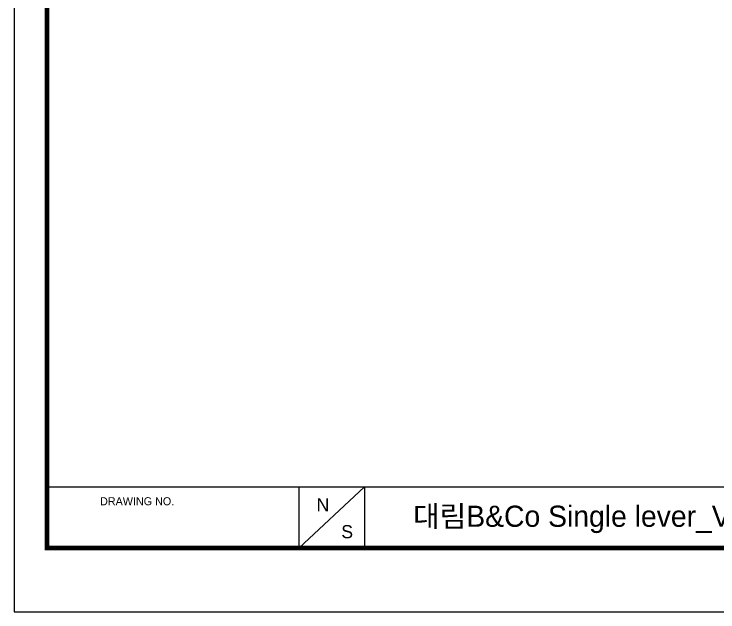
# Model space of a CAD drawing. Extents: x 0 to 1302, y 0 to 954.
# Drawn here: x 0 to 449.2, y 0 to 381.6 of the extents above; entities that cross this region are included whole.
import ezdxf

# ---------------------------------------------------------------- set-up
doc = ezdxf.new("R2010")
doc.units = 0
doc.header["$LTSCALE"] = 10
doc.header["$MEASUREMENT"] = 0
doc.layers.get('0').update_dxf_attribs({"linetype": 'CONTINUOUS'})
doc.styles.add('Daelim Dimension', font='')
doc.styles.get('Daelim Dimension').set_extended_font_data('나눔고딕')

msp = doc.modelspace()

# ---------------------------------------------------------------- linework, layer by layer
at = {"color": 5}
msp.add_line((20.93638, 79.93378), (1069.31095, 79.93378), dxfattribs=at)
at = {"color": 5, "ltscale": 40}
for p, q in [((181.63776, 79.93378), (181.63776, 40.70108)), ((181.63776, 79.93378), (181.63776, 40.70108)), ((223.62646, 79.93378), (181.63776, 40.70108)), ((223.62646, 79.93378), (181.63776, 40.70108)), ((223.62646, 79.93378), (223.62646, 40.70108)), ((223.62646, 79.93378), (223.62646, 40.70108))]:
    msp.add_line(p, q, dxfattribs=at)
at = {"ltscale": 0.5}
msp.add_lwpolyline([(0, 0), (1302, 0), (1302, 954), (0, 954)], close=True, dxfattribs=at)
at = {"color": 5, "linetype": 'ByBlock', "lineweight": 200, "const_width": 3}
msp.add_lwpolyline([(20.93638, 40.84943), (1280.93638, 40.84943), (1280.93638, 931.84943), (20.93638, 931.84943)], close=True, dxfattribs=at)

# ---------------------------------------------------------------- texts
at = {"color": 5, "ltscale": 40, "style": 'Daelim Dimension'}
msp.add_text('DRAWING NO.', height=5.1380225, dxfattribs=at).set_placement((54.88219, 68.06439))
at = {"char_height": 8.40825, "width": 11.7346211, "attachment_point": 1, "style": 'Daelim Dimension'}
for s, insert in [('N', (193.05814, 72.57835)), ('S', (208.8357, 55.44022))]:
    msp.add_mtext(s, dxfattribs=dict(at, insert=insert))
at = {"color": 2, "insert": (254.6809, 67.84152), "char_height": 13.5132543, "width": 675.5046103, "attachment_point": 1, "style": 'Daelim Dimension'}
msp.add_mtext('대림B&Co Single lever_VELOCE_1홀주방수전(터치센서식)_DL K9115', dxfattribs=at)

doc.saveas('drawing.dxf')
